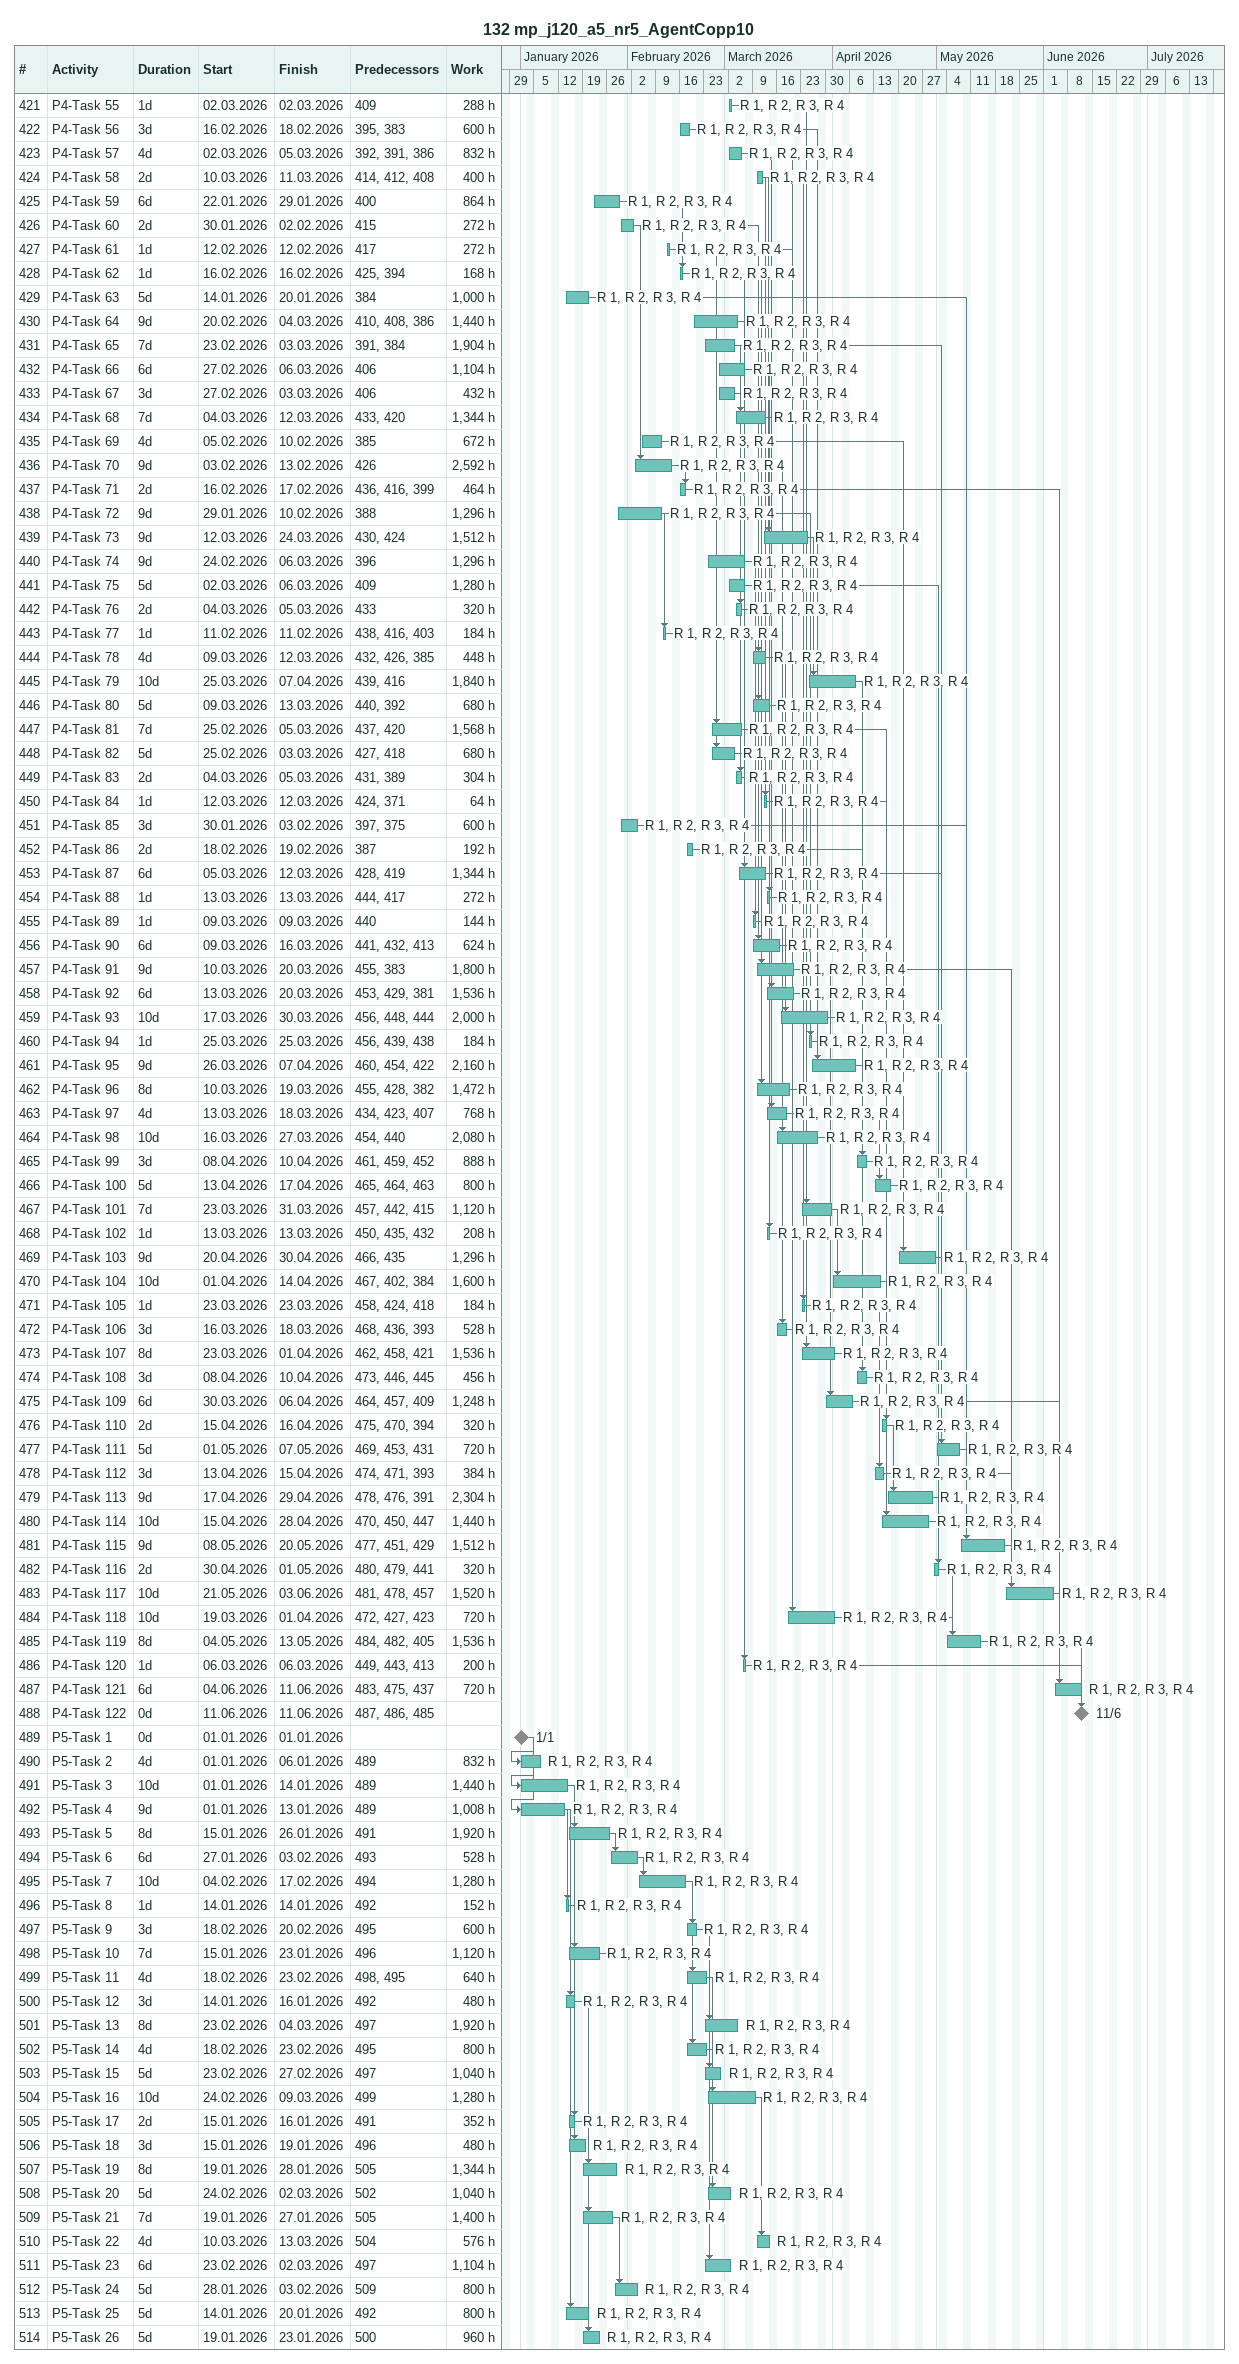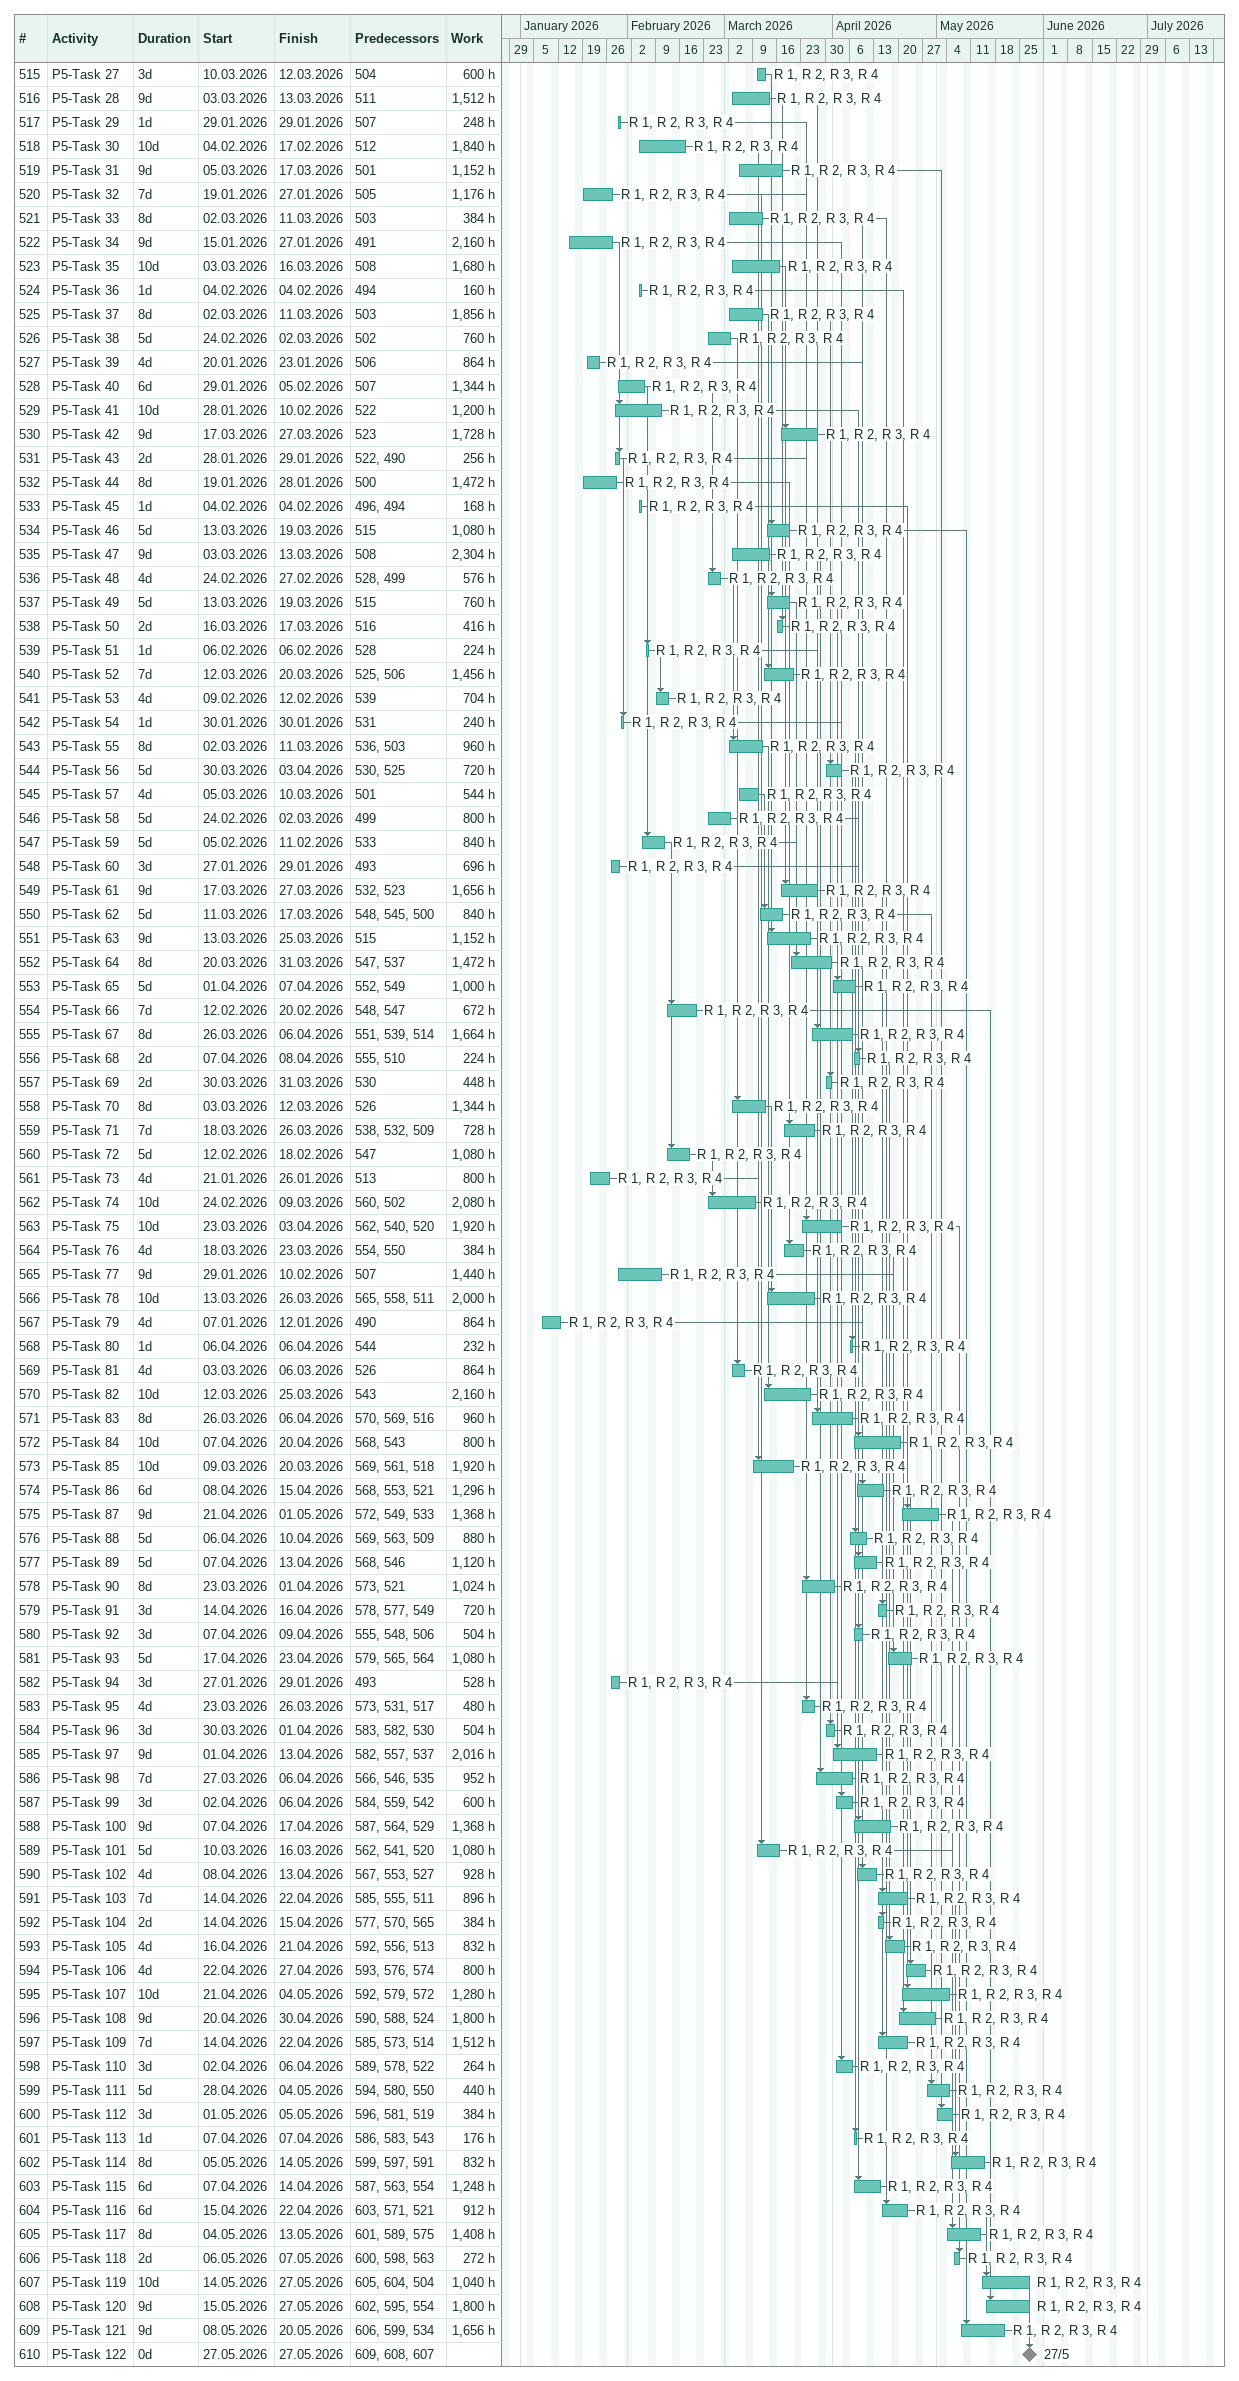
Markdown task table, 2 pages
132 mp_j120_a5_nr5_AgentCopp10

| ID | Task | Duration | Start | Finish | Predecessors | Resources | Work (h) |
|---|---|---|---|---|---|---|---|
| 421 | P4-Task 55 | 1d | 2026-03-02 | 2026-03-02 | 409 | R 1, R 2, R 3, R 4 | 288 |
| 422 | P4-Task 56 | 3d | 2026-02-16 | 2026-02-18 | 395, 383 | R 1, R 2, R 3, R 4 | 600 |
| 423 | P4-Task 57 | 4d | 2026-03-02 | 2026-03-05 | 392, 391, 386 | R 1, R 2, R 3, R 4 | 832 |
| 424 | P4-Task 58 | 2d | 2026-03-10 | 2026-03-11 | 414, 412, 408 | R 1, R 2, R 3, R 4 | 400 |
| 425 | P4-Task 59 | 6d | 2026-01-22 | 2026-01-29 | 400 | R 1, R 2, R 3, R 4 | 864 |
| 426 | P4-Task 60 | 2d | 2026-01-30 | 2026-02-02 | 415 | R 1, R 2, R 3, R 4 | 272 |
| 427 | P4-Task 61 | 1d | 2026-02-12 | 2026-02-12 | 417 | R 1, R 2, R 3, R 4 | 272 |
| 428 | P4-Task 62 | 1d | 2026-02-16 | 2026-02-16 | 425, 394 | R 1, R 2, R 3, R 4 | 168 |
| 429 | P4-Task 63 | 5d | 2026-01-14 | 2026-01-20 | 384 | R 1, R 2, R 3, R 4 | 1000 |
| 430 | P4-Task 64 | 9d | 2026-02-20 | 2026-03-04 | 410, 408, 386 | R 1, R 2, R 3, R 4 | 1440 |
| 431 | P4-Task 65 | 7d | 2026-02-23 | 2026-03-03 | 391, 384 | R 1, R 2, R 3, R 4 | 1904 |
| 432 | P4-Task 66 | 6d | 2026-02-27 | 2026-03-06 | 406 | R 1, R 2, R 3, R 4 | 1104 |
| 433 | P4-Task 67 | 3d | 2026-02-27 | 2026-03-03 | 406 | R 1, R 2, R 3, R 4 | 432 |
| 434 | P4-Task 68 | 7d | 2026-03-04 | 2026-03-12 | 433, 420 | R 1, R 2, R 3, R 4 | 1344 |
| 435 | P4-Task 69 | 4d | 2026-02-05 | 2026-02-10 | 385 | R 1, R 2, R 3, R 4 | 672 |
| 436 | P4-Task 70 | 9d | 2026-02-03 | 2026-02-13 | 426 | R 1, R 2, R 3, R 4 | 2592 |
| 437 | P4-Task 71 | 2d | 2026-02-16 | 2026-02-17 | 436, 416, 399 | R 1, R 2, R 3, R 4 | 464 |
| 438 | P4-Task 72 | 9d | 2026-01-29 | 2026-02-10 | 388 | R 1, R 2, R 3, R 4 | 1296 |
| 439 | P4-Task 73 | 9d | 2026-03-12 | 2026-03-24 | 430, 424 | R 1, R 2, R 3, R 4 | 1512 |
| 440 | P4-Task 74 | 9d | 2026-02-24 | 2026-03-06 | 396 | R 1, R 2, R 3, R 4 | 1296 |
| 441 | P4-Task 75 | 5d | 2026-03-02 | 2026-03-06 | 409 | R 1, R 2, R 3, R 4 | 1280 |
| 442 | P4-Task 76 | 2d | 2026-03-04 | 2026-03-05 | 433 | R 1, R 2, R 3, R 4 | 320 |
| 443 | P4-Task 77 | 1d | 2026-02-11 | 2026-02-11 | 438, 416, 403 | R 1, R 2, R 3, R 4 | 184 |
| 444 | P4-Task 78 | 4d | 2026-03-09 | 2026-03-12 | 432, 426, 385 | R 1, R 2, R 3, R 4 | 448 |
| 445 | P4-Task 79 | 10d | 2026-03-25 | 2026-04-07 | 439, 416 | R 1, R 2, R 3, R 4 | 1840 |
| 446 | P4-Task 80 | 5d | 2026-03-09 | 2026-03-13 | 440, 392 | R 1, R 2, R 3, R 4 | 680 |
| 447 | P4-Task 81 | 7d | 2026-02-25 | 2026-03-05 | 437, 420 | R 1, R 2, R 3, R 4 | 1568 |
| 448 | P4-Task 82 | 5d | 2026-02-25 | 2026-03-03 | 427, 418 | R 1, R 2, R 3, R 4 | 680 |
| 449 | P4-Task 83 | 2d | 2026-03-04 | 2026-03-05 | 431, 389 | R 1, R 2, R 3, R 4 | 304 |
| 450 | P4-Task 84 | 1d | 2026-03-12 | 2026-03-12 | 424, 371 | R 1, R 2, R 3, R 4 | 64 |
| 451 | P4-Task 85 | 3d | 2026-01-30 | 2026-02-03 | 397, 375 | R 1, R 2, R 3, R 4 | 600 |
| 452 | P4-Task 86 | 2d | 2026-02-18 | 2026-02-19 | 387 | R 1, R 2, R 3, R 4 | 192 |
| 453 | P4-Task 87 | 6d | 2026-03-05 | 2026-03-12 | 428, 419 | R 1, R 2, R 3, R 4 | 1344 |
| 454 | P4-Task 88 | 1d | 2026-03-13 | 2026-03-13 | 444, 417 | R 1, R 2, R 3, R 4 | 272 |
| 455 | P4-Task 89 | 1d | 2026-03-09 | 2026-03-09 | 440 | R 1, R 2, R 3, R 4 | 144 |
| 456 | P4-Task 90 | 6d | 2026-03-09 | 2026-03-16 | 441, 432, 413 | R 1, R 2, R 3, R 4 | 624 |
| 457 | P4-Task 91 | 9d | 2026-03-10 | 2026-03-20 | 455, 383 | R 1, R 2, R 3, R 4 | 1800 |
| 458 | P4-Task 92 | 6d | 2026-03-13 | 2026-03-20 | 453, 429, 381 | R 1, R 2, R 3, R 4 | 1536 |
| 459 | P4-Task 93 | 10d | 2026-03-17 | 2026-03-30 | 456, 448, 444 | R 1, R 2, R 3, R 4 | 2000 |
| 460 | P4-Task 94 | 1d | 2026-03-25 | 2026-03-25 | 456, 439, 438 | R 1, R 2, R 3, R 4 | 184 |
| 461 | P4-Task 95 | 9d | 2026-03-26 | 2026-04-07 | 460, 454, 422 | R 1, R 2, R 3, R 4 | 2160 |
| 462 | P4-Task 96 | 8d | 2026-03-10 | 2026-03-19 | 455, 428, 382 | R 1, R 2, R 3, R 4 | 1472 |
| 463 | P4-Task 97 | 4d | 2026-03-13 | 2026-03-18 | 434, 423, 407 | R 1, R 2, R 3, R 4 | 768 |
| 464 | P4-Task 98 | 10d | 2026-03-16 | 2026-03-27 | 454, 440 | R 1, R 2, R 3, R 4 | 2080 |
| 465 | P4-Task 99 | 3d | 2026-04-08 | 2026-04-10 | 461, 459, 452 | R 1, R 2, R 3, R 4 | 888 |
| 466 | P4-Task 100 | 5d | 2026-04-13 | 2026-04-17 | 465, 464, 463 | R 1, R 2, R 3, R 4 | 800 |
| 467 | P4-Task 101 | 7d | 2026-03-23 | 2026-03-31 | 457, 442, 415 | R 1, R 2, R 3, R 4 | 1120 |
| 468 | P4-Task 102 | 1d | 2026-03-13 | 2026-03-13 | 450, 435, 432 | R 1, R 2, R 3, R 4 | 208 |
| 469 | P4-Task 103 | 9d | 2026-04-20 | 2026-04-30 | 466, 435 | R 1, R 2, R 3, R 4 | 1296 |
| 470 | P4-Task 104 | 10d | 2026-04-01 | 2026-04-14 | 467, 402, 384 | R 1, R 2, R 3, R 4 | 1600 |
| 471 | P4-Task 105 | 1d | 2026-03-23 | 2026-03-23 | 458, 424, 418 | R 1, R 2, R 3, R 4 | 184 |
| 472 | P4-Task 106 | 3d | 2026-03-16 | 2026-03-18 | 468, 436, 393 | R 1, R 2, R 3, R 4 | 528 |
| 473 | P4-Task 107 | 8d | 2026-03-23 | 2026-04-01 | 462, 458, 421 | R 1, R 2, R 3, R 4 | 1536 |
| 474 | P4-Task 108 | 3d | 2026-04-08 | 2026-04-10 | 473, 446, 445 | R 1, R 2, R 3, R 4 | 456 |
| 475 | P4-Task 109 | 6d | 2026-03-30 | 2026-04-06 | 464, 457, 409 | R 1, R 2, R 3, R 4 | 1248 |
| 476 | P4-Task 110 | 2d | 2026-04-15 | 2026-04-16 | 475, 470, 394 | R 1, R 2, R 3, R 4 | 320 |
| 477 | P4-Task 111 | 5d | 2026-05-01 | 2026-05-07 | 469, 453, 431 | R 1, R 2, R 3, R 4 | 720 |
| 478 | P4-Task 112 | 3d | 2026-04-13 | 2026-04-15 | 474, 471, 393 | R 1, R 2, R 3, R 4 | 384 |
| 479 | P4-Task 113 | 9d | 2026-04-17 | 2026-04-29 | 478, 476, 391 | R 1, R 2, R 3, R 4 | 2304 |
| 480 | P4-Task 114 | 10d | 2026-04-15 | 2026-04-28 | 470, 450, 447 | R 1, R 2, R 3, R 4 | 1440 |
| 481 | P4-Task 115 | 9d | 2026-05-08 | 2026-05-20 | 477, 451, 429 | R 1, R 2, R 3, R 4 | 1512 |
| 482 | P4-Task 116 | 2d | 2026-04-30 | 2026-05-01 | 480, 479, 441 | R 1, R 2, R 3, R 4 | 320 |
| 483 | P4-Task 117 | 10d | 2026-05-21 | 2026-06-03 | 481, 478, 457 | R 1, R 2, R 3, R 4 | 1520 |
| 484 | P4-Task 118 | 10d | 2026-03-19 | 2026-04-01 | 472, 427, 423 | R 1, R 2, R 3, R 4 | 720 |
| 485 | P4-Task 119 | 8d | 2026-05-04 | 2026-05-13 | 484, 482, 405 | R 1, R 2, R 3, R 4 | 1536 |
| 486 | P4-Task 120 | 1d | 2026-03-06 | 2026-03-06 | 449, 443, 413 | R 1, R 2, R 3, R 4 | 200 |
| 487 | P4-Task 121 | 6d | 2026-06-04 | 2026-06-11 | 483, 475, 437 | R 1, R 2, R 3, R 4 | 720 |
| 488 | P4-Task 122 | 0d | 2026-06-11 | 2026-06-11 | 487, 486, 485 |  |  |
| 489 | P5-Task 1 | 0d | 2026-01-01 | 2026-01-01 |  |  |  |
| 490 | P5-Task 2 | 4d | 2026-01-01 | 2026-01-06 | 489 | R 1, R 2, R 3, R 4 | 832 |
| 491 | P5-Task 3 | 10d | 2026-01-01 | 2026-01-14 | 489 | R 1, R 2, R 3, R 4 | 1440 |
| 492 | P5-Task 4 | 9d | 2026-01-01 | 2026-01-13 | 489 | R 1, R 2, R 3, R 4 | 1008 |
| 493 | P5-Task 5 | 8d | 2026-01-15 | 2026-01-26 | 491 | R 1, R 2, R 3, R 4 | 1920 |
| 494 | P5-Task 6 | 6d | 2026-01-27 | 2026-02-03 | 493 | R 1, R 2, R 3, R 4 | 528 |
| 495 | P5-Task 7 | 10d | 2026-02-04 | 2026-02-17 | 494 | R 1, R 2, R 3, R 4 | 1280 |
| 496 | P5-Task 8 | 1d | 2026-01-14 | 2026-01-14 | 492 | R 1, R 2, R 3, R 4 | 152 |
| 497 | P5-Task 9 | 3d | 2026-02-18 | 2026-02-20 | 495 | R 1, R 2, R 3, R 4 | 600 |
| 498 | P5-Task 10 | 7d | 2026-01-15 | 2026-01-23 | 496 | R 1, R 2, R 3, R 4 | 1120 |
| 499 | P5-Task 11 | 4d | 2026-02-18 | 2026-02-23 | 498, 495 | R 1, R 2, R 3, R 4 | 640 |
| 500 | P5-Task 12 | 3d | 2026-01-14 | 2026-01-16 | 492 | R 1, R 2, R 3, R 4 | 480 |
| 501 | P5-Task 13 | 8d | 2026-02-23 | 2026-03-04 | 497 | R 1, R 2, R 3, R 4 | 1920 |
| 502 | P5-Task 14 | 4d | 2026-02-18 | 2026-02-23 | 495 | R 1, R 2, R 3, R 4 | 800 |
| 503 | P5-Task 15 | 5d | 2026-02-23 | 2026-02-27 | 497 | R 1, R 2, R 3, R 4 | 1040 |
| 504 | P5-Task 16 | 10d | 2026-02-24 | 2026-03-09 | 499 | R 1, R 2, R 3, R 4 | 1280 |
| 505 | P5-Task 17 | 2d | 2026-01-15 | 2026-01-16 | 491 | R 1, R 2, R 3, R 4 | 352 |
| 506 | P5-Task 18 | 3d | 2026-01-15 | 2026-01-19 | 496 | R 1, R 2, R 3, R 4 | 480 |
| 507 | P5-Task 19 | 8d | 2026-01-19 | 2026-01-28 | 505 | R 1, R 2, R 3, R 4 | 1344 |
| 508 | P5-Task 20 | 5d | 2026-02-24 | 2026-03-02 | 502 | R 1, R 2, R 3, R 4 | 1040 |
| 509 | P5-Task 21 | 7d | 2026-01-19 | 2026-01-27 | 505 | R 1, R 2, R 3, R 4 | 1400 |
| 510 | P5-Task 22 | 4d | 2026-03-10 | 2026-03-13 | 504 | R 1, R 2, R 3, R 4 | 576 |
| 511 | P5-Task 23 | 6d | 2026-02-23 | 2026-03-02 | 497 | R 1, R 2, R 3, R 4 | 1104 |
| 512 | P5-Task 24 | 5d | 2026-01-28 | 2026-02-03 | 509 | R 1, R 2, R 3, R 4 | 800 |
| 513 | P5-Task 25 | 5d | 2026-01-14 | 2026-01-20 | 492 | R 1, R 2, R 3, R 4 | 800 |
| 514 | P5-Task 26 | 5d | 2026-01-19 | 2026-01-23 | 500 | R 1, R 2, R 3, R 4 | 960 |
| 515 | P5-Task 27 | 3d | 2026-03-10 | 2026-03-12 | 504 | R 1, R 2, R 3, R 4 | 600 |
| 516 | P5-Task 28 | 9d | 2026-03-03 | 2026-03-13 | 511 | R 1, R 2, R 3, R 4 | 1512 |
| 517 | P5-Task 29 | 1d | 2026-01-29 | 2026-01-29 | 507 | R 1, R 2, R 3, R 4 | 248 |
| 518 | P5-Task 30 | 10d | 2026-02-04 | 2026-02-17 | 512 | R 1, R 2, R 3, R 4 | 1840 |
| 519 | P5-Task 31 | 9d | 2026-03-05 | 2026-03-17 | 501 | R 1, R 2, R 3, R 4 | 1152 |
| 520 | P5-Task 32 | 7d | 2026-01-19 | 2026-01-27 | 505 | R 1, R 2, R 3, R 4 | 1176 |
| 521 | P5-Task 33 | 8d | 2026-03-02 | 2026-03-11 | 503 | R 1, R 2, R 3, R 4 | 384 |
| 522 | P5-Task 34 | 9d | 2026-01-15 | 2026-01-27 | 491 | R 1, R 2, R 3, R 4 | 2160 |
| 523 | P5-Task 35 | 10d | 2026-03-03 | 2026-03-16 | 508 | R 1, R 2, R 3, R 4 | 1680 |
| 524 | P5-Task 36 | 1d | 2026-02-04 | 2026-02-04 | 494 | R 1, R 2, R 3, R 4 | 160 |
| 525 | P5-Task 37 | 8d | 2026-03-02 | 2026-03-11 | 503 | R 1, R 2, R 3, R 4 | 1856 |
| 526 | P5-Task 38 | 5d | 2026-02-24 | 2026-03-02 | 502 | R 1, R 2, R 3, R 4 | 760 |
| 527 | P5-Task 39 | 4d | 2026-01-20 | 2026-01-23 | 506 | R 1, R 2, R 3, R 4 | 864 |
| 528 | P5-Task 40 | 6d | 2026-01-29 | 2026-02-05 | 507 | R 1, R 2, R 3, R 4 | 1344 |
| 529 | P5-Task 41 | 10d | 2026-01-28 | 2026-02-10 | 522 | R 1, R 2, R 3, R 4 | 1200 |
| 530 | P5-Task 42 | 9d | 2026-03-17 | 2026-03-27 | 523 | R 1, R 2, R 3, R 4 | 1728 |
| 531 | P5-Task 43 | 2d | 2026-01-28 | 2026-01-29 | 522, 490 | R 1, R 2, R 3, R 4 | 256 |
| 532 | P5-Task 44 | 8d | 2026-01-19 | 2026-01-28 | 500 | R 1, R 2, R 3, R 4 | 1472 |
| 533 | P5-Task 45 | 1d | 2026-02-04 | 2026-02-04 | 496, 494 | R 1, R 2, R 3, R 4 | 168 |
| 534 | P5-Task 46 | 5d | 2026-03-13 | 2026-03-19 | 515 | R 1, R 2, R 3, R 4 | 1080 |
| 535 | P5-Task 47 | 9d | 2026-03-03 | 2026-03-13 | 508 | R 1, R 2, R 3, R 4 | 2304 |
| 536 | P5-Task 48 | 4d | 2026-02-24 | 2026-02-27 | 528, 499 | R 1, R 2, R 3, R 4 | 576 |
| 537 | P5-Task 49 | 5d | 2026-03-13 | 2026-03-19 | 515 | R 1, R 2, R 3, R 4 | 760 |
| 538 | P5-Task 50 | 2d | 2026-03-16 | 2026-03-17 | 516 | R 1, R 2, R 3, R 4 | 416 |
| 539 | P5-Task 51 | 1d | 2026-02-06 | 2026-02-06 | 528 | R 1, R 2, R 3, R 4 | 224 |
| 540 | P5-Task 52 | 7d | 2026-03-12 | 2026-03-20 | 525, 506 | R 1, R 2, R 3, R 4 | 1456 |
| 541 | P5-Task 53 | 4d | 2026-02-09 | 2026-02-12 | 539 | R 1, R 2, R 3, R 4 | 704 |
| 542 | P5-Task 54 | 1d | 2026-01-30 | 2026-01-30 | 531 | R 1, R 2, R 3, R 4 | 240 |
| 543 | P5-Task 55 | 8d | 2026-03-02 | 2026-03-11 | 536, 503 | R 1, R 2, R 3, R 4 | 960 |
| 544 | P5-Task 56 | 5d | 2026-03-30 | 2026-04-03 | 530, 525 | R 1, R 2, R 3, R 4 | 720 |
| 545 | P5-Task 57 | 4d | 2026-03-05 | 2026-03-10 | 501 | R 1, R 2, R 3, R 4 | 544 |
| 546 | P5-Task 58 | 5d | 2026-02-24 | 2026-03-02 | 499 | R 1, R 2, R 3, R 4 | 800 |
| 547 | P5-Task 59 | 5d | 2026-02-05 | 2026-02-11 | 533 | R 1, R 2, R 3, R 4 | 840 |
| 548 | P5-Task 60 | 3d | 2026-01-27 | 2026-01-29 | 493 | R 1, R 2, R 3, R 4 | 696 |
| 549 | P5-Task 61 | 9d | 2026-03-17 | 2026-03-27 | 532, 523 | R 1, R 2, R 3, R 4 | 1656 |
| 550 | P5-Task 62 | 5d | 2026-03-11 | 2026-03-17 | 548, 545, 500 | R 1, R 2, R 3, R 4 | 840 |
| 551 | P5-Task 63 | 9d | 2026-03-13 | 2026-03-25 | 515 | R 1, R 2, R 3, R 4 | 1152 |
| 552 | P5-Task 64 | 8d | 2026-03-20 | 2026-03-31 | 547, 537 | R 1, R 2, R 3, R 4 | 1472 |
| 553 | P5-Task 65 | 5d | 2026-04-01 | 2026-04-07 | 552, 549 | R 1, R 2, R 3, R 4 | 1000 |
| 554 | P5-Task 66 | 7d | 2026-02-12 | 2026-02-20 | 548, 547 | R 1, R 2, R 3, R 4 | 672 |
| 555 | P5-Task 67 | 8d | 2026-03-26 | 2026-04-06 | 551, 539, 514 | R 1, R 2, R 3, R 4 | 1664 |
| 556 | P5-Task 68 | 2d | 2026-04-07 | 2026-04-08 | 555, 510 | R 1, R 2, R 3, R 4 | 224 |
| 557 | P5-Task 69 | 2d | 2026-03-30 | 2026-03-31 | 530 | R 1, R 2, R 3, R 4 | 448 |
| 558 | P5-Task 70 | 8d | 2026-03-03 | 2026-03-12 | 526 | R 1, R 2, R 3, R 4 | 1344 |
| 559 | P5-Task 71 | 7d | 2026-03-18 | 2026-03-26 | 538, 532, 509 | R 1, R 2, R 3, R 4 | 728 |
| 560 | P5-Task 72 | 5d | 2026-02-12 | 2026-02-18 | 547 | R 1, R 2, R 3, R 4 | 1080 |
| 561 | P5-Task 73 | 4d | 2026-01-21 | 2026-01-26 | 513 | R 1, R 2, R 3, R 4 | 800 |
| 562 | P5-Task 74 | 10d | 2026-02-24 | 2026-03-09 | 560, 502 | R 1, R 2, R 3, R 4 | 2080 |
| 563 | P5-Task 75 | 10d | 2026-03-23 | 2026-04-03 | 562, 540, 520 | R 1, R 2, R 3, R 4 | 1920 |
| 564 | P5-Task 76 | 4d | 2026-03-18 | 2026-03-23 | 554, 550 | R 1, R 2, R 3, R 4 | 384 |
| 565 | P5-Task 77 | 9d | 2026-01-29 | 2026-02-10 | 507 | R 1, R 2, R 3, R 4 | 1440 |
| 566 | P5-Task 78 | 10d | 2026-03-13 | 2026-03-26 | 565, 558, 511 | R 1, R 2, R 3, R 4 | 2000 |
| 567 | P5-Task 79 | 4d | 2026-01-07 | 2026-01-12 | 490 | R 1, R 2, R 3, R 4 | 864 |
| 568 | P5-Task 80 | 1d | 2026-04-06 | 2026-04-06 | 544 | R 1, R 2, R 3, R 4 | 232 |
| 569 | P5-Task 81 | 4d | 2026-03-03 | 2026-03-06 | 526 | R 1, R 2, R 3, R 4 | 864 |
| 570 | P5-Task 82 | 10d | 2026-03-12 | 2026-03-25 | 543 | R 1, R 2, R 3, R 4 | 2160 |
| 571 | P5-Task 83 | 8d | 2026-03-26 | 2026-04-06 | 570, 569, 516 | R 1, R 2, R 3, R 4 | 960 |
| 572 | P5-Task 84 | 10d | 2026-04-07 | 2026-04-20 | 568, 543 | R 1, R 2, R 3, R 4 | 800 |
| 573 | P5-Task 85 | 10d | 2026-03-09 | 2026-03-20 | 569, 561, 518 | R 1, R 2, R 3, R 4 | 1920 |
| 574 | P5-Task 86 | 6d | 2026-04-08 | 2026-04-15 | 568, 553, 521 | R 1, R 2, R 3, R 4 | 1296 |
| 575 | P5-Task 87 | 9d | 2026-04-21 | 2026-05-01 | 572, 549, 533 | R 1, R 2, R 3, R 4 | 1368 |
| 576 | P5-Task 88 | 5d | 2026-04-06 | 2026-04-10 | 569, 563, 509 | R 1, R 2, R 3, R 4 | 880 |
| 577 | P5-Task 89 | 5d | 2026-04-07 | 2026-04-13 | 568, 546 | R 1, R 2, R 3, R 4 | 1120 |
| 578 | P5-Task 90 | 8d | 2026-03-23 | 2026-04-01 | 573, 521 | R 1, R 2, R 3, R 4 | 1024 |
| 579 | P5-Task 91 | 3d | 2026-04-14 | 2026-04-16 | 578, 577, 549 | R 1, R 2, R 3, R 4 | 720 |
| 580 | P5-Task 92 | 3d | 2026-04-07 | 2026-04-09 | 555, 548, 506 | R 1, R 2, R 3, R 4 | 504 |
| 581 | P5-Task 93 | 5d | 2026-04-17 | 2026-04-23 | 579, 565, 564 | R 1, R 2, R 3, R 4 | 1080 |
| 582 | P5-Task 94 | 3d | 2026-01-27 | 2026-01-29 | 493 | R 1, R 2, R 3, R 4 | 528 |
| 583 | P5-Task 95 | 4d | 2026-03-23 | 2026-03-26 | 573, 531, 517 | R 1, R 2, R 3, R 4 | 480 |
| 584 | P5-Task 96 | 3d | 2026-03-30 | 2026-04-01 | 583, 582, 530 | R 1, R 2, R 3, R 4 | 504 |
| 585 | P5-Task 97 | 9d | 2026-04-01 | 2026-04-13 | 582, 557, 537 | R 1, R 2, R 3, R 4 | 2016 |
| 586 | P5-Task 98 | 7d | 2026-03-27 | 2026-04-06 | 566, 546, 535 | R 1, R 2, R 3, R 4 | 952 |
| 587 | P5-Task 99 | 3d | 2026-04-02 | 2026-04-06 | 584, 559, 542 | R 1, R 2, R 3, R 4 | 600 |
| 588 | P5-Task 100 | 9d | 2026-04-07 | 2026-04-17 | 587, 564, 529 | R 1, R 2, R 3, R 4 | 1368 |
| 589 | P5-Task 101 | 5d | 2026-03-10 | 2026-03-16 | 562, 541, 520 | R 1, R 2, R 3, R 4 | 1080 |
| 590 | P5-Task 102 | 4d | 2026-04-08 | 2026-04-13 | 567, 553, 527 | R 1, R 2, R 3, R 4 | 928 |
| 591 | P5-Task 103 | 7d | 2026-04-14 | 2026-04-22 | 585, 555, 511 | R 1, R 2, R 3, R 4 | 896 |
| 592 | P5-Task 104 | 2d | 2026-04-14 | 2026-04-15 | 577, 570, 565 | R 1, R 2, R 3, R 4 | 384 |
| 593 | P5-Task 105 | 4d | 2026-04-16 | 2026-04-21 | 592, 556, 513 | R 1, R 2, R 3, R 4 | 832 |
| 594 | P5-Task 106 | 4d | 2026-04-22 | 2026-04-27 | 593, 576, 574 | R 1, R 2, R 3, R 4 | 800 |
| 595 | P5-Task 107 | 10d | 2026-04-21 | 2026-05-04 | 592, 579, 572 | R 1, R 2, R 3, R 4 | 1280 |
| 596 | P5-Task 108 | 9d | 2026-04-20 | 2026-04-30 | 590, 588, 524 | R 1, R 2, R 3, R 4 | 1800 |
| 597 | P5-Task 109 | 7d | 2026-04-14 | 2026-04-22 | 585, 573, 514 | R 1, R 2, R 3, R 4 | 1512 |
| 598 | P5-Task 110 | 3d | 2026-04-02 | 2026-04-06 | 589, 578, 522 | R 1, R 2, R 3, R 4 | 264 |
| 599 | P5-Task 111 | 5d | 2026-04-28 | 2026-05-04 | 594, 580, 550 | R 1, R 2, R 3, R 4 | 440 |
| 600 | P5-Task 112 | 3d | 2026-05-01 | 2026-05-05 | 596, 581, 519 | R 1, R 2, R 3, R 4 | 384 |
| 601 | P5-Task 113 | 1d | 2026-04-07 | 2026-04-07 | 586, 583, 543 | R 1, R 2, R 3, R 4 | 176 |
| 602 | P5-Task 114 | 8d | 2026-05-05 | 2026-05-14 | 599, 597, 591 | R 1, R 2, R 3, R 4 | 832 |
| 603 | P5-Task 115 | 6d | 2026-04-07 | 2026-04-14 | 587, 563, 554 | R 1, R 2, R 3, R 4 | 1248 |
| 604 | P5-Task 116 | 6d | 2026-04-15 | 2026-04-22 | 603, 571, 521 | R 1, R 2, R 3, R 4 | 912 |
| 605 | P5-Task 117 | 8d | 2026-05-04 | 2026-05-13 | 601, 589, 575 | R 1, R 2, R 3, R 4 | 1408 |
| 606 | P5-Task 118 | 2d | 2026-05-06 | 2026-05-07 | 600, 598, 563 | R 1, R 2, R 3, R 4 | 272 |
| 607 | P5-Task 119 | 10d | 2026-05-14 | 2026-05-27 | 605, 604, 504 | R 1, R 2, R 3, R 4 | 1040 |
| 608 | P5-Task 120 | 9d | 2026-05-15 | 2026-05-27 | 602, 595, 554 | R 1, R 2, R 3, R 4 | 1800 |
| 609 | P5-Task 121 | 9d | 2026-05-08 | 2026-05-20 | 606, 599, 534 | R 1, R 2, R 3, R 4 | 1656 |
| 610 | P5-Task 122 | 0d | 2026-05-27 | 2026-05-27 | 609, 608, 607 |  |  |
